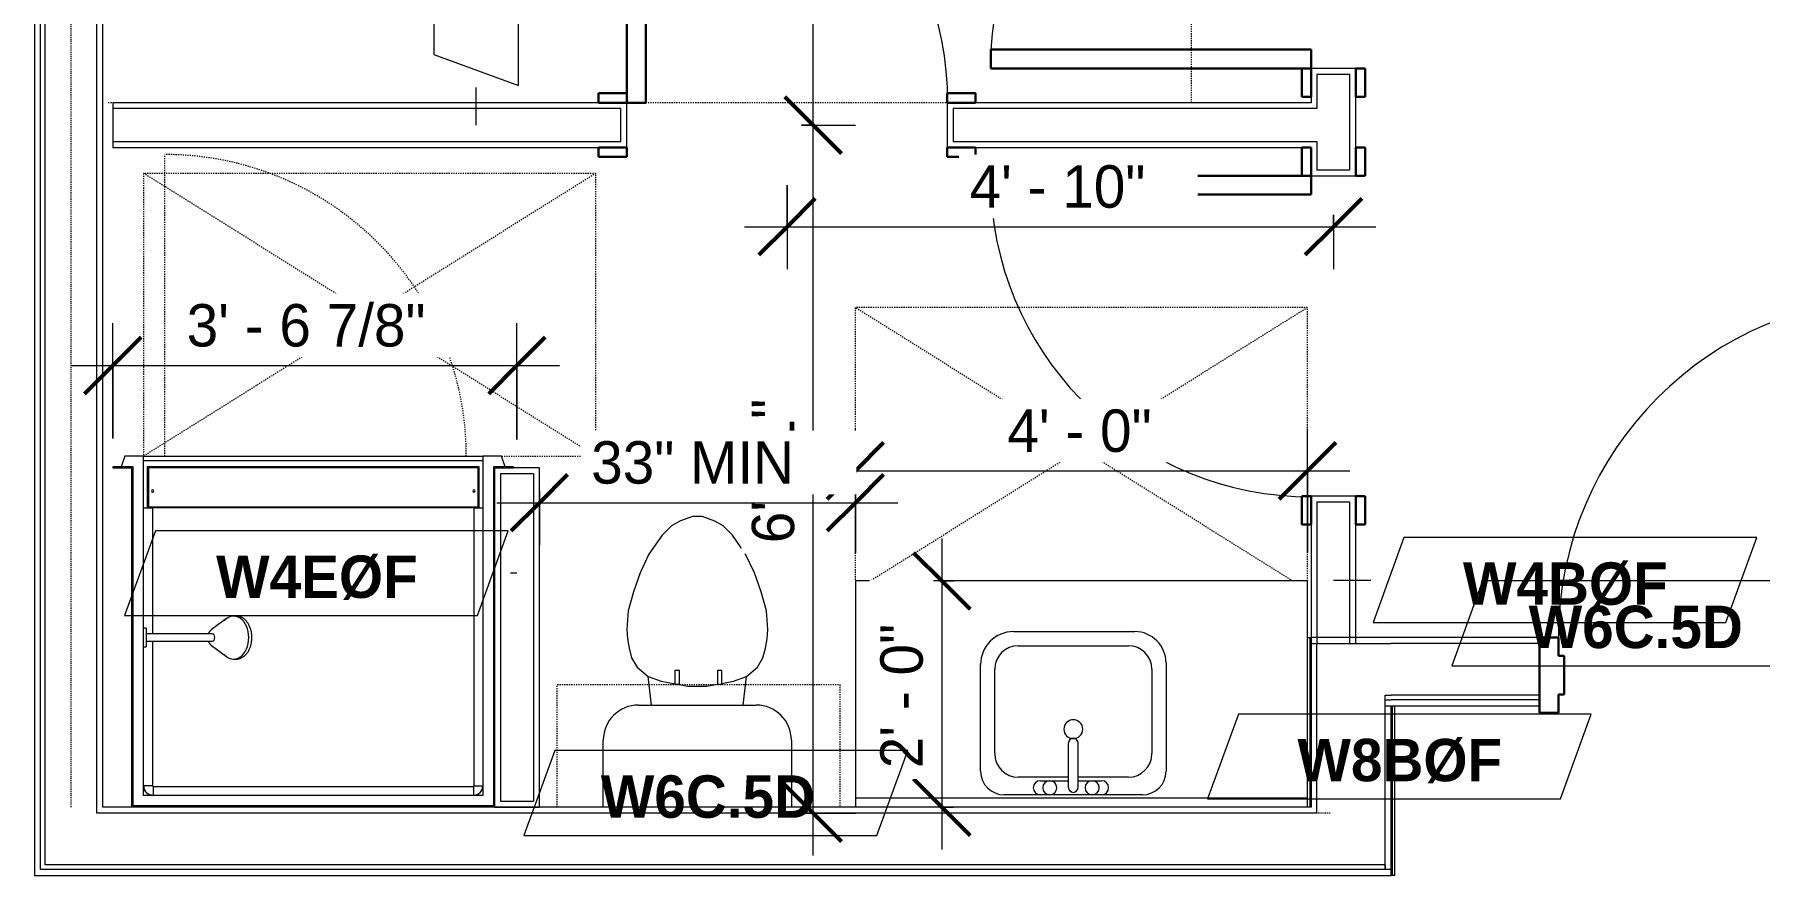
# Model space of a CAD drawing. Header units: inches. Extents: x -4010 to -1872, y 9846 to 12241.
# Drawn here: x -3409.8 to -3226.7, y 10450.9 to 10540.1 of the extents above; entities that cross this region are included whole.
import ezdxf

# ---------------------------------------------------------------- set-up
doc = ezdxf.new("R2010")
doc.units = ezdxf.units.IN
doc.header["$MEASUREMENT"] = 0
doc.linetypes.add('Dash', pattern=[0.25, 0.125, -0.125])
doc.linetypes.add('Dash 3_32_', pattern=[0.1875, 0.09375, -0.09375])
for name, color, linetype, lineweight in [('0-1', 7, 'Continuous', 5), ('0-3', 8, 'Continuous', 9), ('A-ANNO-DIMS', 211, 'Continuous', 9), ('A-ANNO-DIMS-48', 211, 'Continuous', 9), ('A-DETL-1', 90, 'Dash 3_32_', 18), ('A-DOOR-1', 7, 'Continuous', 9), ('A-DOOR-2', 10, 'Continuous', 30), ('A-DOOR-3', 31, 'Continuous', 9), ('A-DOOR-4', 31, 'Continuous', 30), ('A-DOOR-FRAM-2', 10, 'Continuous', 30), ('A-DOOR-FRAM-3', 31, 'Continuous', 30), ('A-GENM', 5, 'Continuous', 9), ('A-GENM-HDLN', 13, 'Dash', 9), ('A-WALL', 113, 'Continuous', 18), ('A-WALL-2', 250, 'Continuous', 18), ('A-WALL-3', 113, 'Continuous', 9), ('A-WALL-IDEN', 211, 'Continuous', 9), ('I-FURN', 30, 'Continuous', 9), ('I-FURN-HDLN', 30, 'Dash', 9), ('I-WALL-3', 7, 'Continuous', 9), ('I-WALL-4', 2, 'Continuous', 9), ('P-SANR-FIXT', 6, 'Continuous', 9), ('P-SANR-FIXT-HDLN', 131, 'Dash', 9), ('Q-CASE', 31, 'Continuous', 9), ('Q-CASE-2', 31, 'Dash', 9)]:
    doc.layers.add(name, color=color, linetype=linetype, lineweight=lineweight)
doc.styles.add('Century Gothic', font='ufonts.com_century-gothic.ttf', dxfattribs={"height": 4.5})
doc.styles.add('Century Gothic_B', font='GOTHICB.TTF', dxfattribs={"height": 4.5})
doc.dimstyles.new('OD_1__HACK_2', dxfattribs={"dimscale": 12, "dimtxt": 4.698757, "dimasz": 0.5, "dimexe": 0.375, "dimexo": 0.25, "dimgap": 0.0625, "dimtad": 1, "dimdec": 4, "dimrnd": 0.0625, "dimzin": 3, "dimdsep": 46, "dimlunit": 4, "dimtxsty": 'Century Gothic', "dimblk1": 'OBLIQUE', "dimblk2": 'OBLIQUE', "dimsah": 1, "dimcen": 0.09, "dimdle": 0.375, "dimazin": 0, "dimtfac": 1, "dimtdec": 4, "dimtix": 1, "dimtmove": 0, "dimatfit": 3, "dimfxl": 1, "dimtvp": 1, "dimtfill": 1, "dimfrac": 2, "dimtolj": 1, "dimtzin": 0, "dimarcsym": 2})

# ---------------------------------------------------------------- blocks, each defined once
blk = doc.blocks.new('Basic Wall _ INT - W8BØF - _5_8 GYP - 2X8 WOOD_BATT_ - 5_8 GYP_ - ___-2320201-UNITS PLANS - 3RD FLOOR')
at = {"layer": 'I-WALL-3'}
for p, q in [((-3274.67, 10476.16), (-3274.42, 10476.16)), ((-3274.42, 10476.16), (-3274.42, 10458.16)), ((-3274.42, 10476.16), (-3274.34, 10476.16)), ((-3274.34, 10476.16), (-3274.3, 10476.16))]:
    blk.add_line(p, q, dxfattribs=at)
blk = doc.blocks.new('Basic Wall _ INT - W8BØF - _5_8 GYP - 2X8 WOOD_BATT_ - 5_8 GYP_ - ___-2320200-UNITS PLANS - 3RD FLOOR')
at = {"layer": 'I-WALL-3'}
for p, q in [((-3265.67, 10450.91), (-3265.67, 10468.91)), ((-3265.39, 10450.91), (-3265.39, 10468.91)), ((-3265.76, 10450.91), (-3265.8, 10450.91)), ((-3265.67, 10450.91), (-3265.76, 10450.91)), ((-3265.39, 10450.91), (-3265.67, 10450.91))]:
    blk.add_line(p, q, dxfattribs=at)
blk = doc.blocks.new('HOLLOW METAL - UNIT DOOR-2191978-UNITS PLANS - 3RD FLOOR')
at = {"layer": 'A-DOOR-1'}
blk.add_arc((18, 3.875), 36, 90, 180, dxfattribs=at)
at = {"layer": 'A-DOOR-2'}
for p, q in [((18, 39.875), (16.25, 39.875)), ((16.25, 39.875), (16.25, 3.875)), ((18, 3.875), (18, 39.875)), ((16.25, 3.875), (18, 3.875))]:
    blk.add_line(p, q, dxfattribs=at)
at = {"layer": 'A-DOOR-FRAM-2'}
for p, q in [((-18, 3.875), (-20, 3.875)), ((-20, 3.875), (-20, -4.125)), ((-18, 1.9375), (-18, 3.875)), ((18, 3.875), (18, 1.9375)), ((20, 3.875), (18, 3.875)), ((20, -4.125), (20, 3.875)), ((-17.375, 1.9375), (-18, 1.9375)), ((-17.375, -2.1875), (-17.375, 1.9375)), ((18, 1.9375), (17.375, 1.9375)), ((17.375, 1.9375), (17.375, -2.1875)), ((-18, -4.125), (-18, -2.1875)), ((-18, -2.1875), (-17.375, -2.1875)), ((17.375, -2.1875), (18, -2.1875)), ((18, -2.1875), (18, -4.125)), ((-20, -4.125), (-18, -4.125)), ((18, -4.125), (20, -4.125))]:
    blk.add_line(p, q, dxfattribs=at)
blk = doc.blocks.new('CTR - 1st Phase - Common Walls_rvt-1-UNITS PLANS - 3RD FLOOR')
at = {"layer": 'A-WALL-2'}
for p, q in [((-3409.17, 10451.54), (-3409.17, 10843.41)), ((-3408.67, 10452.04), (-3408.67, 10843.41)), ((-3403.17, 10457.54), (-3403.17, 10843.41)), ((-3273.67, 10475.54), (-3266.42, 10475.54)), ((-3273.67, 10457.54), (-3273.67, 10475.54)), ((-3266.42, 10475.54), (-3265.8, 10475.54)), ((-3250.05, 10475.54), (-3265.8, 10475.54)), ((-3266.42, 10470.04), (-3265.8, 10470.04)), ((-3266.42, 10469.54), (-3266.42, 10470.04)), ((-3266.42, 10469.54), (-3266.42, 10470.04)), ((-3250.05, 10470.04), (-3265.8, 10470.04)), ((-3266.42, 10468.91), (-3266.42, 10469.54)), ((-3266.42, 10469.54), (-3265.8, 10469.54)), ((-3266.42, 10468.91), (-3266.42, 10469.54)), ((-3266.42, 10468.91), (-3265.8, 10468.91)), ((-3266.42, 10452.04), (-3266.42, 10468.91)), ((-3250.05, 10469.54), (-3265.8, 10469.54)), ((-3402.55, 10457.54), (-3403.17, 10457.54)), ((-3274.3, 10457.54), (-3402.55, 10457.54)), ((-3273.67, 10457.54), (-3274.3, 10457.54)), ((-3408.67, 10451.54), (-3409.17, 10451.54)), ((-3403.17, 10452.04), (-3408.67, 10452.04)), ((-3402.55, 10451.54), (-3408.67, 10451.54)), ((-3402.55, 10452.04), (-3403.17, 10452.04)), ((-3274.3, 10452.04), (-3402.55, 10452.04)), ((-3274.3, 10451.54), (-3402.55, 10451.54)), ((-3273.67, 10452.04), (-3274.3, 10452.04)), ((-3266.42, 10451.54), (-3274.3, 10451.54)), ((-3266.42, 10452.04), (-3273.67, 10452.04)), ((-3266.42, 10452.04), (-3266.42, 10451.54)), ((-3266.42, 10451.54), (-3266.42, 10452.04)), ((-3265.8, 10451.54), (-3266.42, 10451.54))]:
    blk.add_line(p, q, dxfattribs=at)
at = {"layer": 'I-WALL-3'}
for p, q in [((-3409.8, 10843.41), (-3409.8, 10450.91)), ((-3402.55, 10458.16), (-3402.55, 10843.41)), ((-3274.3, 10476.16), (-3274.3, 10458.16)), ((-3273.67, 10476.16), (-3274.3, 10476.16)), ((-3265.8, 10476.16), (-3273.67, 10476.16)), ((-3250.05, 10476.16), (-3265.8, 10476.16)), ((-3265.8, 10468.91), (-3250.05, 10468.91)), ((-3265.8, 10451.54), (-3265.8, 10468.91)), ((-3399.46, 10458.16), (-3402.55, 10458.16)), ((-3322.67, 10458.16), (-3360.96, 10458.16)), ((-3274.3, 10458.16), (-3274.67, 10458.16)), ((-3265.8, 10450.91), (-3265.8, 10451.54)), ((-3409.8, 10450.91), (-3409.17, 10450.91)), ((-3409.17, 10450.91), (-3402.55, 10450.91)), ((-3402.55, 10450.91), (-3274.3, 10450.91)), ((-3274.3, 10450.91), (-3265.8, 10450.91))]:
    blk.add_line(p, q, dxfattribs=at)
at = {"layer": '0-3'}
for name, p in [('HOLLOW METAL - UNIT DOOR-2191978-UNITS PLANS - 3RD FLOOR', (-3230.05, 10472.29)), ('Basic Wall _ INT - W8BØF - _5_8 GYP - 2X8 WOOD_BATT_ - 5_8 GYP_ - ___-2320201-UNITS PLANS - 3RD FLOOR', (0, 0)), ('Basic Wall _ INT - W8BØF - _5_8 GYP - 2X8 WOOD_BATT_ - 5_8 GYP_ - ___-2320200-UNITS PLANS - 3RD FLOOR', (0, 0))]:
    blk.add_blockref(name, p, dxfattribs=at)
blk = doc.blocks.new('SWING - SINGLE - FLUSH - 2-10 x 6-8 - PRIVACY-3199405-UNITS PLANS - 3RD FLOOR')
at = {"layer": 'A-DOOR-3'}
blk.add_arc((17, -2.37), 34.07, 180, 266.6343, dxfattribs=at)
at = {"layer": 'A-DOOR-4'}
for p, q in [((15, -2.37), (15, -36.38)), ((17, -2.37), (15, -2.37)), ((17, -2.37), (17, -36.38)), ((17, -36.38), (15, -36.38))]:
    blk.add_line(p, q, dxfattribs=at)
at = {"layer": 'A-DOOR-FRAM-3'}
for p, q in [((-20, 2.38), (-20, 3.38)), ((-20, 3.38), (-17, 3.38)), ((-17, 2.38), (-20, 2.38)), ((-17, 3.38), (-17, 2.38)), ((17, 2.38), (17, 3.38)), ((17, 3.38), (20, 3.38)), ((20, 2.38), (17, 2.38)), ((20, 3.38), (20, 2.38)), ((-20, -2.37), (-17, -2.37)), ((-20, -3.37), (-20, -2.37)), ((-17, -3.37), (-20, -3.37)), ((-17, -2.37), (-17, -3.37)), ((17, -2.37), (20, -2.37)), ((17, -3.37), (17, -2.37)), ((20, -3.37), (17, -3.37)), ((20, -2.37), (20, -3.37))]:
    blk.add_line(p, q, dxfattribs=at)
blk = doc.blocks.new('Bed-Standard - Queen 60_ x 79_-V50-UNITS PLANS - 3RD FLOOR')
at = {"layer": 'I-FURN'}
for p, q in [((40.69, 37.7), (-19.31, 37.7)), ((-19.31, 37.7), (-19.31, -41.3)), ((40.69, -41.3), (40.69, 37.7)), ((-16.31, 35.7), (-16.31, 23.7)), ((-16.31, 35.7), (37.69, 35.7)), ((37.69, 35.7), (37.69, 23.7)), ((40.69, 23.7), (-19.31, 17.13)), ((-16.31, 23.7), (37.69, 23.7)), ((-19.31, -41.3), (40.69, -41.3))]:
    blk.add_line(p, q, dxfattribs=at)
at = {"layer": 'I-FURN-HDLN'}
for p, q in [((-55.31, 37.7), (-55.31, 37.2)), ((58.69, -77.3), (58.69, 37.7)), ((64.69, 37.39), (64.69, 37.7)), ((64.69, -68.86), (64.69, 13.39)), ((-55.31, -17.36), (-55.31, -51.36)), ((64.69, -77.3), (64.69, -75.61)), ((-55.31, -77.3), (-7.94, -77.3)), ((-5.44, -77.3), (55.06, -77.3)), ((57.56, -77.3), (58.94, -77.3)), ((63.69, -77.3), (64.69, -77.3))]:
    blk.add_line(p, q, dxfattribs=at)
blk = doc.blocks.new('M_Sink Vanity-Square - 500 x 440mm-1372835-UNITS PLANS - 3RD FLOOR')
at = {"layer": 'P-SANR-FIXT'}
for p, q in [((-5.72, 10.23), (7.14, 10.23)), ((-5.22, 8.73), (6.46, 8.73)), ((-9.22, -4.59), (-9.22, 6.73)), ((-7.72, -2.72), (-7.72, 6.23)), ((8.96, 6.23), (8.96, -2.72)), ((10.46, 6.91), (10.46, -4.59)), ((0.12, -6.33), (0.12, -1.59)), ((1.12, -6.33), (1.12, -1.59)), ((0.12, -5.22), (-5.22, -5.22)), ((6.46, -5.22), (1.12, -5.22)), ((7.96, -7.09), (-6.72, -7.09)), ((-2.88, -5.59), (0.12, -5.59)), ((3.62, -7.09), (-2.88, -7.09)), ((1.12, -5.59), (3.62, -5.59))]:
    blk.add_line(p, q, dxfattribs=at)
for centre, radius, start, end in [((-5.72, 6.73), 3.5, 90, 180), ((7.14, 6.91), 3.32, 360, 90), ((-5.22, 6.23), 2.5, 90, 180), ((6.46, 6.23), 2.5, 360, 90), ((0.62, -0.13), 1, 360, 180), ((0.62, -0.13), 1, 180, 0), ((0.62, -1.59), 0.5, 360, 180), ((-5.22, -2.72), 2.5, 180, 270), ((6.46, -2.72), 2.5, 270, 360), ((-6.72, -4.59), 2.5, 180, 270), ((7.96, -4.59), 2.5, 270, 0), ((-2.88, -6.34), 0.75, 90, 270), ((-1.88, -6.34), 0.75, 360, 180), ((-1.88, -6.34), 0.75, 180, 0), ((0.62, -6.33), 0.5, 180, 0), ((2.62, -6.34), 0.75, 0, 180), ((2.62, -6.34), 0.75, 180, 0), ((3.62, -6.34), 0.75, 270, 90)]:
    blk.add_arc(centre, radius, start, end, dxfattribs=at)
blk = doc.blocks.new('Toilet-Domestic-3D - Toilet-Domestic-3D-V46-UNITS PLANS - 3RD FLOOR')
at = {"layer": 'P-SANR-FIXT'}
for p, q in [((-9.98, 11.75), (-9.98, 18.85)), ((9.98, 18.85), (9.98, 11.75)), ((6.25, 8.02), (-6.25, 8.02)), ((-4.86, 8.02), (-5.21, 5)), ((4.86, 8.02), (5.21, 5)), ((-3.84, 5.5), (-5.21, 5)), ((-2.61, 5.72), (-3.84, 5.5)), ((-1, 6), (-2.13, 5.8)), ((1, 6), (-1, 6)), ((1.89, 5.84), (1, 6)), ((3.84, 5.5), (2.37, 5.76)), ((5.21, 5), (3.84, 5.5)), ((-6.4, 4), (-6.97, 3)), ((-5.21, 5), (-6.4, 4)), ((6.4, 4), (5.21, 5)), ((6.97, 3), (6.4, 4)), ((-7.24, 2), (-7.41, 1)), ((-6.97, 3), (-7.24, 2)), ((7.24, 2), (6.97, 3)), ((7.41, 1), (7.24, 2)), ((-7.41, 1), (-7.5, 0)), ((-7.5, 0), (-7.33, -1.99)), ((7.33, -1.99), (7.5, 0)), ((7.5, 0), (7.41, 1)), ((-7.33, -1.99), (-6.79, -4)), ((6.79, -4), (7.33, -1.99)), ((-6.79, -4), (-6.06, -6)), ((6.06, -6), (6.79, -4)), ((-6.06, -6), (-5.13, -8)), ((5.13, -8), (6.06, -6)), ((-5.13, -8), (-3.74, -10)), ((3.74, -10), (5.13, -8)), ((-3.74, -10), (-2.74, -11)), ((2.74, -11), (3.74, -10)), ((-2.74, -11), (-1.87, -11.5)), ((-1.87, -11.5), (-0.5, -12)), ((-0.5, -12), (0.5, -12)), ((0.5, -12), (1.87, -11.5)), ((1.87, -11.5), (2.74, -11))]:
    blk.add_line(p, q, dxfattribs=at)
for centre, start, end in [((-6.25, 11.75), 180, 270), ((6.25, 11.75), 270, 360)]:
    blk.add_arc(centre, 3.73, start, end, dxfattribs=at)
blk = doc.blocks.new('Bath Vanity - Bath Vanity 48_-3150017-UNITS PLANS - 3RD FLOOR')
at = {"layer": 'Q-CASE'}
for p, q in [((24.74, 24), (-23.26, 24)), ((-23.26, 24), (-23.26, 1)), ((24.74, 1), (24.74, 24))]:
    blk.add_line(p, q, dxfattribs=at)
blk = doc.blocks.new('ADA Clearances - 30_x48_-3255449-UNITS PLANS - 3RD FLOOR')
at = {"layer": 'A-GENM-HDLN'}
for p, q in [((15, -24), (-15, 24)), ((-15, -24), (15, 24)), ((15, 24), (-15, 24)), ((15, -24), (15, 24)), ((-15, -14), (-15, -24)), ((-15, -24), (15, -24))]:
    blk.add_line(p, q, dxfattribs=at)
blk = doc.blocks.new('ADA Clearances - 30_x48_-V33-UNITS PLANS - 3RD FLOOR')
at = {"layer": 'A-GENM-HDLN'}
for p, q in [((-14, -22.41), (15, 24)), ((15, 24), (-14, 24)), ((15, -24), (15, 24)), ((15, -24), (-14, 22.41)), ((-14, -24), (-8, -24)), ((-5, -24), (15, -24))]:
    blk.add_line(p, q, dxfattribs=at)
blk = doc.blocks.new('BATHROOM MIRROR - BATHROOM MIRROR 48_-3123886-UNITS PLANS - 3RD FLOOR')
at = {"layer": 'Q-CASE'}
for p, q in [((-23.26, -23), (24.74, -23)), ((-23.26, -23), (-23.26, -24)), ((24.74, -24), (24.74, -23)), ((24.74, -24), (-23.26, -24))]:
    blk.add_line(p, q, dxfattribs=at)
blk = doc.blocks.new('300 Series Wall Hung Cabinet_326 - 30_-2909953-UNITS PLANS - 3RD FLOOR')
at = {"layer": 'Q-CASE'}
for p, q in [((-2.01, 14.69), (-2.5, 14.69)), ((-2.5, 14.69), (-2.5, 13.19)), ((-2.01, 13.19), (-2.01, 14.69)), ((2.49, 14.69), (2, 14.69)), ((2, 14.69), (2, 13.19)), ((2.49, 13.19), (2.49, 14.69)), ((-2.01, 13.19), (-2.5, 13.19)), ((2.49, 13.19), (2, 13.19))]:
    blk.add_line(p, q, dxfattribs=at)
at = {"layer": 'Q-CASE-2'}
for p, q in [((-15, 0.19), (-15, 13.19)), ((-15, 13.19), (15, 13.19)), ((15, 13.19), (15, 0.19)), ((15, 0.19), (-15, 0.19))]:
    blk.add_line(p, q, dxfattribs=at)
blk = doc.blocks.new('SWING - SINGLE - FLUSH - 2-10 x 6-8 - PRIVACY-3199407-UNITS PLANS - 3RD FLOOR')
at = {"layer": 'A-DOOR-3'}
blk.add_arc((17, 2.37), 34.07, 93.3657, 180, dxfattribs=at)
at = {"layer": 'A-DOOR-4'}
for p, q in [((15, 2.37), (15, 36.38)), ((17, 36.38), (15, 36.38)), ((17, 2.37), (17, 36.38)), ((17, 2.37), (15, 2.37))]:
    blk.add_line(p, q, dxfattribs=at)
at = {"layer": 'A-DOOR-FRAM-3'}
for p, q in [((-17, 3.37), (-20, 3.37)), ((-20, 3.37), (-20, 2.37)), ((-20, 2.37), (-17, 2.37)), ((-17, 2.37), (-17, 3.37)), ((20, 3.37), (17, 3.37)), ((17, 3.37), (17, 2.37)), ((17, 2.37), (20, 2.37)), ((20, 2.37), (20, 3.37)), ((-17, -2.38), (-20, -2.38)), ((-20, -2.38), (-20, -3.38)), ((-20, -3.38), (-17, -3.38)), ((-17, -3.38), (-17, -2.38)), ((20, -2.38), (17, -2.38)), ((17, -2.38), (17, -3.38)), ((17, -3.38), (20, -3.38)), ((20, -3.38), (20, -2.38))]:
    blk.add_line(p, q, dxfattribs=at)
blk = doc.blocks.new('4LBS24238A75FTB_V2 - 4LBS24238A75FTB_V2-3746186-UNITS PLANS - 3RD FLOOR')
at = {"layer": 'P-SANR-FIXT'}
for p, q in [((0, -0.5), (38.5, -0.5)), ((0, -36.5), (0, -0.5)), ((0.12, -36.62), (0.12, -0.63)), ((0.12, -0.63), (38.38, -0.63)), ((1.25, -37.75), (1.25, -1.75)), ((1.25, -1.75), (37.25, -1.75)), ((2.01, -1.78), (1.93, -1.8)), ((2.25, -1.77), (2.25, -1.75)), ((36.25, -1.77), (2.25, -1.77)), ((36.25, -1.77), (36.25, -1.75)), ((36.57, -1.8), (36.49, -1.78)), ((37.25, -1.75), (37.25, -17.52)), ((38.38, -0.63), (38.38, -36.62)), ((38.5, -0.5), (38.5, -36.5)), ((1.3, -2.43), (1.28, -2.51)), ((1.42, -2.2), (1.4, -2.23)), ((1.58, -2.01), (1.51, -2.08)), ((1.73, -1.9), (1.7, -1.92)), ((2.2, -32.27), (2.2, -2.75)), ((36.25, -2.7), (2.25, -2.7)), ((36.3, -18.11), (36.3, -2.75)), ((36.75, -1.89), (36.72, -1.87)), ((36.8, -1.92), (36.77, -1.9)), ((36.99, -2.08), (36.92, -2.01)), ((37.1, -2.23), (37.08, -2.2)), ((37.22, -2.51), (37.2, -2.43)), ((36.3, -32.27), (36.3, -18.89)), ((37.25, -19.48), (37.25, -37.75)), ((1.62, -32.27), (1.62, -36.62)), ((36.75, -32.38), (1.75, -32.38)), ((1.75, -32.38), (1.75, -36.5)), ((2.2, -32.27), (36.3, -32.27)), ((36.75, -36.5), (36.75, -32.38)), ((36.88, -36.62), (36.88, -32.27)), ((0, -36.5), (-2.02, -36.5)), ((-2.02, -36.5), (-2.02, -36.62)), ((1.75, -36.5), (36.75, -36.5)), ((40.52, -36.5), (38.5, -36.5)), ((40.52, -36.62), (40.52, -36.5)), ((-2.02, -36.62), (0.12, -36.62)), ((-1.13, -36.62), (-0.75, -37.75)), ((-0.75, -37.75), (1.25, -37.75)), ((1.25, -37.25), (37.25, -37.25)), ((1.25, -37.75), (1.25, -37.25)), ((37.25, -37.75), (1.25, -37.75)), ((1.62, -36.62), (36.88, -36.62)), ((37.25, -37.25), (37.25, -37.75)), ((37.25, -37.75), (39.25, -37.75)), ((38.38, -36.62), (40.52, -36.62)), ((39.25, -37.75), (39.63, -36.62))]:
    blk.add_line(p, q, dxfattribs=at)
for centre, radius, start, end in [((2.25, -2.75), 1, 90, 180), ((36.25, -2.75), 1, 0, 90), ((2.2, -34.06), 0.125, 0, 180), ((2.2, -34.06), 0.125, 180, 0), ((36.3, -34.06), 0.125, 0, 180), ((36.3, -34.06), 0.125, 180, 0)]:
    blk.add_arc(centre, radius, start, end, dxfattribs=at)
for centre, start_param, end_param in [((2.2, -32.28), 1.570796, 3.141593), ((36.3, -32.28), 0, 1.570796)]:
    blk.add_ellipse(centre, major_axis=(0.95, 0), ratio=0.019505, start_param=start_param, end_param=end_param, dxfattribs=at)
for points, knots in [([(2.25, -1.77), (2.18, -1.77), (2.05, -1.78), (1.8, -1.86), (1.52, -2.04), (1.34, -2.32), (1.26, -2.57), (1.25, -2.7), (1.25, -2.77)], [0, 0, 0, 0, 0.125, 0.25, 0.5, 0.75, 0.875, 1, 1, 1, 1]), ([(1.75, -1.88), (1.77, -1.87), (1.86, -1.82), (2.03, -1.77), (2.17, -1.75), (2.25, -1.75)], [-0.3333068, -0.3333068, -0.3333068, -0.3333068, -0.2857143, -0.1428571, 0, 0, 0, 0]), ([(36.25, -1.75), (36.31, -1.75), (36.42, -1.76), (36.59, -1.8), (36.7, -1.85), (36.75, -1.88)], [-1, -1, -1, -1, -0.8928571, -0.7857143, -0.6666667, -0.6666667, -0.6666667, -0.6666667]), ([(37.25, -2.77), (37.25, -2.7), (37.24, -2.57), (37.16, -2.32), (36.98, -2.04), (36.7, -1.86), (36.45, -1.78), (36.32, -1.77), (36.25, -1.77)], [0, 0, 0, 0, 0.125, 0.25, 0.5, 0.75, 0.875, 1, 1, 1, 1]), ([(1.38, -2.25), (1.41, -2.21), (1.47, -2.12), (1.54, -2.04), (1.59, -2)], [-0.6665731, -0.6665731, -0.6665731, -0.6665731, -0.5714286, -0.4611793, -0.4611793, -0.4611793, -0.4611793]), ([(2.25, -2.7), (2.24, -2.7), (2.24, -2.7), (2.23, -2.7), (2.22, -2.71), (2.22, -2.71), (2.21, -2.72), (2.21, -2.73), (2.2, -2.74), (2.2, -2.74), (2.2, -2.75), (2.2, -2.75)], [-1, -1, -1, -1, -0.833333, -0.75, -0.666667, -0.583333, -0.416667, -0.333333, -0.208333, -0.083333, 0, 0, 0, 0]), ([(36.3, -2.75), (36.3, -2.74), (36.3, -2.74), (36.3, -2.73), (36.29, -2.72), (36.29, -2.72), (36.28, -2.71), (36.27, -2.71), (36.26, -2.7), (36.26, -2.7), (36.25, -2.7), (36.25, -2.7)], [-1, -1, -1, -1, -0.833333, -0.75, -0.666667, -0.583333, -0.416667, -0.333333, -0.208333, -0.083333, 0, 0, 0, 0]), ([(36.75, -1.88), (36.79, -1.91), (36.89, -1.97), (36.97, -2.05), (37.01, -2.1)], [-0.6665731, -0.6665731, -0.6665731, -0.6665731, -0.5714286, -0.4475924, -0.4475924, -0.4475924, -0.4475924]), ([(37.12, -2.25), (37.13, -2.27), (37.16, -2.33), (37.18, -2.38), (37.19, -2.42)], [-0.3333068, -0.3333068, -0.3333068, -0.3333068, -0.2857143, -0.2174647, -0.2174647, -0.2174647, -0.2174647])]:
    blk.add_open_spline(points, degree=3, knots=knots, dxfattribs=at)
for points in [[(2.25, -2.7), (2.25, -2.62), (2.25, -2.45), (2.25, -2.22), (2.25, -2.03), (2.25, -1.88), (2.25, -1.82), (2.25, -1.8)], [(36.25, -2.7), (36.25, -2.62), (36.25, -2.45), (36.25, -2.22), (36.25, -2.03), (36.25, -1.88), (36.25, -1.82), (36.25, -1.8)], [(1.25, -2.75), (1.25, -2.74), (1.25, -2.72), (1.25, -2.71)], [(2.2, -2.75), (2.12, -2.75), (1.95, -2.75), (1.72, -2.75), (1.52, -2.76), (1.37, -2.76), (1.27, -2.76), (1.25, -2.77), (1.25, -2.77)], [(1.35, -2.32), (1.36, -2.3), (1.37, -2.27), (1.38, -2.25)], [(1.63, -1.97), (1.67, -1.94), (1.71, -1.91), (1.75, -1.88)], [(36.3, -2.75), (36.38, -2.75), (36.55, -2.75), (36.78, -2.75), (36.98, -2.76), (37.13, -2.76), (37.23, -2.76), (37.25, -2.77), (37.25, -2.77)], [(37.04, -2.14), (37.07, -2.18), (37.09, -2.21), (37.12, -2.25)], [(37.25, -2.67), (37.25, -2.7), (37.25, -2.72), (37.25, -2.75)]]:
    blk.add_open_spline(points, degree=3, dxfattribs=at)
at = {"layer": 'P-SANR-FIXT-HDLN'}
blk.add_line((35, -37.75), (35, -69.75), dxfattribs=at)
blk.add_arc((35, -37.75), 32, 180, 270, dxfattribs=at)
blk = doc.blocks.new('Shower Head - Shower Head-3260035-UNITS PLANS - 3RD FLOOR')
at = {"layer": 'P-SANR-FIXT'}
for p, q in [((-2.28, 9.81), (-2.28, 9.54)), ((2.28, 9.54), (2.28, 9.81)), ((-2.02, 8.78), (-0.84, 7.19)), ((0.84, 7.19), (2.02, 8.78)), ((-0.39, 7.27), (-0.39, 6.01)), ((0.39, 6.01), (0.39, 7.27)), ((-0.98, 0.26), (-0.98, 0)), ((-0.98, 0.26), (0.98, 0.26)), ((0.98, 0), (-0.98, 0)), ((-0.39, 1), (-0.39, 0.26)), ((0.39, 0.26), (0.39, 1)), ((0.98, 0), (0.98, 0.26))]:
    blk.add_line(p, q, dxfattribs=at)
at = {"layer": 'P-SANR-FIXT', "flags": 128}
for points in [[(0, 11.49), (-0.09, 11.49), (-0.18, 11.48), (-0.27, 11.48), (-0.35, 11.47), (-0.44, 11.46), (-0.53, 11.44), (-0.62, 11.43), (-0.7, 11.41), (-0.79, 11.39), (-0.87, 11.36), (-0.95, 11.34), (-1.03, 11.31), (-1.11, 11.28), (-1.19, 11.25), (-1.26, 11.21), (-1.34, 11.17), (-1.41, 11.13), (-1.48, 11.09), (-1.55, 11.05), (-1.61, 11), (-1.68, 10.95), (-1.74, 10.9), (-1.8, 10.85), (-1.85, 10.8), (-1.9, 10.74), (-1.95, 10.69), (-2, 10.63), (-2.04, 10.57), (-2.08, 10.51), (-2.12, 10.44), (-2.15, 10.38), (-2.18, 10.31), (-2.21, 10.25), (-2.23, 10.18), (-2.25, 10.11), (-2.26, 10.04), (-2.27, 9.97), (-2.28, 9.9), (-2.28, 9.83), (-2.28, 9.81)], [(2.28, 9.81), (2.28, 9.88), (2.28, 9.95), (2.27, 10.02), (2.25, 10.09), (2.24, 10.16), (2.21, 10.23), (2.19, 10.3), (2.16, 10.36), (2.13, 10.43), (2.09, 10.49), (2.05, 10.55), (2.01, 10.61), (1.97, 10.67), (1.92, 10.73), (1.86, 10.79), (1.81, 10.84), (1.75, 10.89), (1.69, 10.94), (1.63, 10.99), (1.57, 11.04), (1.5, 11.08), (1.43, 11.12), (1.36, 11.16), (1.28, 11.2), (1.21, 11.24), (1.13, 11.27), (1.05, 11.3), (0.97, 11.33), (0.89, 11.36), (0.81, 11.38), (0.72, 11.4), (0.64, 11.42), (0.55, 11.44), (0.47, 11.45), (0.38, 11.46), (0.29, 11.47), (0.2, 11.48), (0.11, 11.49), (0.02, 11.49), (0, 11.49)], [(-0.84, 7.19), (-0.81, 7.16), (-0.79, 7.13), (-0.76, 7.1), (-0.73, 7.08), (-0.7, 7.05), (-0.68, 7.03), (-0.65, 7.01), (-0.62, 6.98), (-0.59, 6.97), (-0.56, 6.95), (-0.53, 6.93), (-0.49, 6.91), (-0.46, 6.9), (-0.43, 6.89), (-0.4, 6.87)], [(-0.39, 6.01), (-0.39, 5.81), (-0.39, 5.6), (-0.39, 5.38), (-0.39, 5.15), (-0.39, 4.92), (-0.39, 4.68), (-0.39, 4.43), (-0.39, 4.18), (-0.39, 3.93), (-0.39, 3.67), (-0.39, 3.4), (-0.39, 3.13), (-0.39, 2.86), (-0.39, 2.59), (-0.39, 2.31), (-0.39, 2.03), (-0.39, 1.75), (-0.39, 1.46), (-0.39, 1.18), (-0.39, 1)], [(0.39, 6.87), (0.43, 6.88), (0.46, 6.9), (0.49, 6.91), (0.52, 6.93), (0.55, 6.94), (0.58, 6.96), (0.61, 6.98), (0.64, 7), (0.67, 7.03), (0.7, 7.05), (0.73, 7.07), (0.76, 7.1), (0.78, 7.13), (0.81, 7.16), (0.83, 7.19), (0.84, 7.19)], [(0.39, 1), (0.39, 1.29), (0.39, 1.57), (0.39, 1.85), (0.39, 2.13), (0.39, 2.41), (0.39, 2.69), (0.39, 2.96), (0.39, 3.23), (0.39, 3.5), (0.39, 3.76), (0.39, 4.02), (0.39, 4.27), (0.39, 4.52), (0.39, 4.77), (0.39, 5), (0.39, 5.23), (0.39, 5.46), (0.39, 5.67), (0.39, 5.88), (0.39, 6.01)]]:
    blk.add_lwpolyline(points, dxfattribs=at)
at = {"layer": 'P-SANR-FIXT'}
for centre, major_axis, start_param, end_param in [((0, 9.54), (-2.28, 0), 4.712389, 6.956384), ((0, 9.54), (2.28, 0), 5.609987, 7.853982), ((0, 7.27), (-0.394, 0), 4.712389, 6.283185), ((0, 7.27), (-0.394, 0), 3.141593, 4.712389)]:
    blk.add_ellipse(centre, major_axis=major_axis, ratio=0.707107, start_param=start_param, end_param=end_param, dxfattribs=at)
blk = doc.blocks.new('DIMBLOCK114-UNITS PLANS - 3RD FLOOR')
at = {"layer": 'A-ANNO-DIMS-48', "lineweight": 50}
for p, q in [((-3327.14, 10530.53), (-3330.14, 10533.53)), ((-3327.14, 10530.53), (-3324.14, 10527.53)), ((-3327.14, 10457.53), (-3330.14, 10460.53)), ((-3327.14, 10457.53), (-3324.14, 10454.53))]:
    blk.add_line(p, q, dxfattribs=at)
at = {"layer": 'A-ANNO-DIMS-48'}
for p, q in [((-3328.38, 10530.53), (-3322.64, 10530.53)), ((-3327.14, 10530.53), (-3328.38, 10530.53)), ((-3327.14, 10453.03), (-3327.14, 10530.53)), ((-3328.38, 10457.53), (-3322.64, 10457.53)), ((-3327.14, 10457.53), (-3328.38, 10457.53))]:
    blk.add_line(p, q, dxfattribs=at)
at = {"layer": 'A-ANNO-DIMS-48', "color": 0, "insert": (-3333.66, 10486.17), "char_height": 4.5, "width": 18.8845, "attachment_point": 1, "rotation": 90, "line_spacing_factor": 0.984502, "style": 'Century Gothic', "bg_fill": 3, "box_fill_scale": 1.25, "bg_fill_color": 256, "bg_fill_true_color": 13158600, "bg_fill_transparency": 0}
blk.add_mtext('6\' - 1"', dxfattribs=at)
blk = doc.blocks.new('_Oblique')
at = {"color": 0, "linetype": 'ByBlock', "lineweight": -2}
blk.add_line((-0.5, -0.5), (0.5, 0.5), dxfattribs=at)
blk = doc.blocks.new('DIMBLOCK115-UNITS PLANS - 3RD FLOOR')
at = {"layer": 'A-ANNO-DIMS-48', "lineweight": 50}
for p, q in [((-3327.14, 10649.53), (-3330.14, 10652.53)), ((-3327.14, 10649.53), (-3324.14, 10646.53)), ((-3327.14, 10530.53), (-3330.14, 10533.53)), ((-3327.14, 10530.53), (-3324.14, 10527.53))]:
    blk.add_line(p, q, dxfattribs=at)
at = {"layer": 'A-ANNO-DIMS-48'}
for p, q in [((-3328.38, 10649.53), (-3322.64, 10649.53)), ((-3327.14, 10649.53), (-3328.38, 10649.53)), ((-3327.14, 10530.53), (-3327.14, 10649.53)), ((-3328.38, 10530.53), (-3322.64, 10530.53)), ((-3327.14, 10530.53), (-3328.38, 10530.53))]:
    blk.add_line(p, q, dxfattribs=at)
at = {"layer": 'A-ANNO-DIMS-48', "color": 0, "insert": (-3333.66, 10580.41), "char_height": 4.5, "width": 23.091, "attachment_point": 1, "rotation": 90, "line_spacing_factor": 0.984502, "style": 'Century Gothic', "bg_fill": 3, "box_fill_scale": 1.25, "bg_fill_color": 256, "bg_fill_true_color": 13158600, "bg_fill_transparency": 0}
blk.add_mtext('9\' - 11"', dxfattribs=at)
blk = doc.blocks.new('DIMBLOCK122-UNITS PLANS - 3RD FLOOR')
at = {"layer": 'A-ANNO-DIMS-48'}
for p, q in [((-3329.92, 10524.16), (-3329.92, 10515.25)), ((-3329.92, 10519.75), (-3329.92, 10524.16)), ((-3271.92, 10521), (-3271.92, 10515.25)), ((-3271.92, 10519.75), (-3271.92, 10521)), ((-3334.42, 10519.75), (-3267.42, 10519.75))]:
    blk.add_line(p, q, dxfattribs=at)
at = {"layer": 'A-ANNO-DIMS-48', "lineweight": 50}
for p, q in [((-3329.92, 10519.75), (-3326.92, 10522.75)), ((-3271.92, 10519.75), (-3268.92, 10522.75)), ((-3329.92, 10519.75), (-3332.92, 10516.75)), ((-3271.92, 10519.75), (-3274.92, 10516.75))]:
    blk.add_line(p, q, dxfattribs=at)
at = {"layer": 'A-ANNO-DIMS-48', "color": 0, "insert": (-3310.55, 10526.27), "char_height": 4.5, "width": 23.091, "attachment_point": 1, "line_spacing_factor": 0.984502, "style": 'Century Gothic', "bg_fill": 3, "box_fill_scale": 1.25, "bg_fill_color": 256, "bg_fill_true_color": 13158600, "bg_fill_transparency": 0}
blk.add_mtext('4\' - 10"', dxfattribs=at)
blk = doc.blocks.new('DIMBLOCK229-UNITS PLANS - 3RD FLOOR')
at = {"layer": 'A-ANNO-DIMS-48'}
for p, q in [((-3322.67, 10485.16), (-3322.67, 10498.34)), ((-3274.67, 10485.16), (-3274.67, 10498.34)), ((-3327.17, 10493.84), (-3270.17, 10493.84)), ((-3322.67, 10493.84), (-3322.67, 10485.16)), ((-3274.67, 10493.84), (-3274.67, 10485.16))]:
    blk.add_line(p, q, dxfattribs=at)
at = {"layer": 'A-ANNO-DIMS-48', "lineweight": 50}
for p, q in [((-3322.67, 10493.84), (-3319.67, 10496.84)), ((-3274.67, 10493.84), (-3271.67, 10496.84)), ((-3322.67, 10493.84), (-3325.67, 10490.84)), ((-3274.67, 10493.84), (-3277.67, 10490.84))]:
    blk.add_line(p, q, dxfattribs=at)
at = {"layer": 'A-ANNO-DIMS-48', "color": 0, "insert": (-3306.54, 10500.36), "char_height": 4.5, "width": 18.8845, "attachment_point": 1, "line_spacing_factor": 0.984502, "style": 'Century Gothic', "bg_fill": 3, "box_fill_scale": 1.25, "bg_fill_color": 256, "bg_fill_true_color": 13158600, "bg_fill_transparency": 0}
blk.add_mtext('4\' - 0"', dxfattribs=at)
blk = doc.blocks.new('DIMBLOCK230-UNITS PLANS - 3RD FLOOR')
at = {"layer": 'A-ANNO-DIMS-48'}
for p, q in [((-3313.5, 10486.66), (-3313.5, 10453.66)), ((-3312.25, 10482.16), (-3318, 10482.16)), ((-3313.5, 10482.16), (-3312.25, 10482.16)), ((-3312.25, 10458.16), (-3318, 10458.16)), ((-3313.5, 10458.16), (-3312.25, 10458.16))]:
    blk.add_line(p, q, dxfattribs=at)
at = {"layer": 'A-ANNO-DIMS-48', "lineweight": 50}
for p, q in [((-3313.5, 10482.16), (-3316.5, 10485.16)), ((-3313.5, 10482.16), (-3310.5, 10479.16)), ((-3313.5, 10458.16), (-3316.5, 10461.16)), ((-3313.5, 10458.16), (-3310.5, 10455.16))]:
    blk.add_line(p, q, dxfattribs=at)
at = {"layer": 'A-ANNO-DIMS-48', "color": 0, "insert": (-3320.02, 10462.29), "char_height": 4.5, "width": 18.8845, "attachment_point": 1, "rotation": 90, "line_spacing_factor": 0.984502, "style": 'Century Gothic', "bg_fill": 3, "box_fill_scale": 1.25, "bg_fill_color": 256, "bg_fill_true_color": 13158600, "bg_fill_transparency": 0}
blk.add_mtext('2\' - 0"', dxfattribs=at)
blk = doc.blocks.new('DIMBLOCK231-UNITS PLANS - 3RD FLOOR')
at = {"layer": 'A-ANNO-DIMS-48', "lineweight": 50}
for p, q in [((-3356.21, 10490.47), (-3353.21, 10493.47)), ((-3322.67, 10490.47), (-3319.67, 10493.47)), ((-3356.21, 10490.47), (-3359.21, 10487.47)), ((-3322.67, 10490.47), (-3325.67, 10487.47))]:
    blk.add_line(p, q, dxfattribs=at)
at = {"layer": 'A-ANNO-DIMS-48'}
for p, q in [((-3322.67, 10485.16), (-3322.67, 10494.97)), ((-3356.21, 10491.72), (-3356.21, 10485.97)), ((-3356.21, 10490.47), (-3356.21, 10491.72)), ((-3360.71, 10490.47), (-3318.17, 10490.47)), ((-3322.67, 10490.47), (-3322.67, 10485.16))]:
    blk.add_line(p, q, dxfattribs=at)
at = {"layer": 'A-ANNO-DIMS-48', "color": 0, "insert": (-3350.71, 10496.99), "char_height": 4.5, "width": 27.029, "attachment_point": 1, "line_spacing_factor": 0.984502, "style": 'Century Gothic', "bg_fill": 3, "box_fill_scale": 1.25, "bg_fill_color": 256, "bg_fill_true_color": 13158600, "bg_fill_transparency": 0}
blk.add_mtext('33" MIN', dxfattribs=at)
blk = doc.blocks.new('DIMBLOCK232-UNITS PLANS - 3RD FLOOR')
at = {"layer": 'A-ANNO-DIMS-48'}
for p, q in [((-3401.49, 10497.28), (-3401.49, 10509.52)), ((-3358.59, 10497.16), (-3358.59, 10509.52)), ((-3405.99, 10505.02), (-3354.09, 10505.02)), ((-3401.49, 10505.02), (-3401.49, 10497.28)), ((-3358.59, 10505.02), (-3358.59, 10497.16))]:
    blk.add_line(p, q, dxfattribs=at)
at = {"layer": 'A-ANNO-DIMS-48', "lineweight": 50}
for p, q in [((-3401.49, 10505.02), (-3398.49, 10508.02)), ((-3358.59, 10505.02), (-3355.59, 10508.02)), ((-3401.49, 10505.02), (-3404.49, 10502.02)), ((-3358.59, 10505.02), (-3361.59, 10502.02))]:
    blk.add_line(p, q, dxfattribs=at)
at = {"layer": 'A-ANNO-DIMS-48', "color": 0, "insert": (-3393.65, 10511.54), "char_height": 4.5, "width": 32.6676, "attachment_point": 1, "line_spacing_factor": 0.984502, "style": 'Century Gothic', "bg_fill": 3, "box_fill_scale": 1.25, "bg_fill_color": 256, "bg_fill_true_color": 13158600, "bg_fill_transparency": 0}
blk.add_mtext('3\' - 6 7/8"', dxfattribs=at)
blk = doc.blocks.new('Wall Tag - Arch Wall-3956453-UNITS PLANS - 3RD FLOOR')
at = {"layer": 'A-WALL-IDEN'}
for p, q in [((-0.3561, 0.0937), (-0.4244, -0.0937)), ((0.4244, 0.0937), (-0.3561, 0.0937)), ((0.3561, -0.0937), (0.4244, 0.0937)), ((-0.4244, -0.0937), (0.3561, -0.0937))]:
    blk.add_line(p, q, dxfattribs=at)

msp = doc.modelspace()

# ---------------------------------------------------------------- linework, layer by layer
at = {"layer": 'A-DETL-1'}
for p, q in [((-3405.92374, 10458.15981), (-3405.92374, 10812.15981)), ((-3364.66194, 10528.15981), (-3358.66194, 10528.15981)), ((-3272.28554, 10457.53481), (-3399.95818, 10457.53481))]:
    msp.add_line(p, q, dxfattribs=at)
at = {"layer": 'A-WALL'}
for p, q in [((-3270.17374, 10535.90981), (-3273.67374, 10535.90981)), ((-3273.67374, 10535.90981), (-3273.67374, 10532.28481)), ((-3270.17374, 10525.78481), (-3270.17374, 10535.90981)), ((-3347.54874, 10532.28481), (-3401.48624, 10532.28481)), ((-3347.54874, 10528.78481), (-3347.54874, 10532.28481)), ((-3273.67374, 10532.28481), (-3312.29874, 10532.28481)), ((-3312.29874, 10532.28481), (-3312.29874, 10528.78481)), ((-3401.48624, 10528.78481), (-3347.54874, 10528.78481)), ((-3312.29874, 10528.78481), (-3273.67374, 10528.78481)), ((-3273.67374, 10528.78481), (-3273.67374, 10525.78481)), ((-3273.67374, 10525.78481), (-3270.17374, 10525.78481)), ((-3356.83733, 10493.53481), (-3360.33733, 10493.53481)), ((-3360.33733, 10493.53481), (-3360.33733, 10458.78481)), ((-3356.83733, 10493.53481), (-3356.83733, 10458.78481)), ((-3273.67374, 10490.53481), (-3273.67374, 10475.5394)), ((-3270.17374, 10490.53481), (-3273.67374, 10490.53481)), ((-3270.17374, 10475.5394), (-3270.17374, 10490.53481)), ((-3360.33733, 10458.78481), (-3356.83733, 10458.78481))]:
    msp.add_line(p, q, dxfattribs=at)
at = {"layer": 'A-WALL-3'}
for p, q in [((-3269.54874, 10536.53481), (-3274.29874, 10536.53481)), ((-3274.29874, 10536.53481), (-3274.29874, 10532.90981)), ((-3269.54874, 10525.15981), (-3269.54874, 10536.53481)), ((-3346.92374, 10532.90981), (-3401.48624, 10532.90981)), ((-3401.48624, 10532.90981), (-3401.48624, 10528.15981)), ((-3346.92374, 10528.15981), (-3346.92374, 10532.90981)), ((-3274.29874, 10532.90981), (-3312.92374, 10532.90981)), ((-3312.92374, 10532.90981), (-3312.92374, 10528.15981)), ((-3401.48624, 10528.15981), (-3346.92374, 10528.15981)), ((-3312.92374, 10528.15981), (-3274.29874, 10528.15981)), ((-3274.29874, 10528.15981), (-3274.29874, 10525.15981)), ((-3274.29874, 10525.15981), (-3269.54874, 10525.15981)), ((-3269.54874, 10491.15981), (-3274.29874, 10491.15981)), ((-3274.29874, 10491.15981), (-3274.29874, 10475.5394)), ((-3269.54874, 10475.5394), (-3269.54874, 10491.15981)), ((-3274.29874, 10475.5394), (-3269.54874, 10475.5394))]:
    msp.add_line(p, q, dxfattribs=at)
at = {"layer": 'A-WALL-IDEN'}
msp.add_line((-3362.91812, 10530.53481), (-3362.91812, 10534.51211), dxfattribs=at)
at = {"layer": 'I-WALL-4'}
for p, q in [((-3356.21233, 10494.15981), (-3358.93842, 10494.15981)), ((-3356.21233, 10458.15981), (-3356.21233, 10494.15981)), ((-3360.96233, 10458.15981), (-3356.21233, 10458.15981))]:
    msp.add_line(p, q, dxfattribs=at)

# ---------------------------------------------------------------- block references
at = {"layer": '0-1'}
msp.add_blockref('CTR - 1st Phase - Common Walls_rvt-1-UNITS PLANS - 3RD FLOOR', (0, 0), dxfattribs=at)
at = {"layer": 'A-DOOR-3'}
for name, p, rotation in [('SWING - SINGLE - FLUSH - 2-10 x 6-8 - PRIVACY-3199405-UNITS PLANS - 3RD FLOOR', (-3271.92374, 10553.53481), 270.0000000000324), ('SWING - SINGLE - FLUSH - 2-10 x 6-8 - PRIVACY-3199405-UNITS PLANS - 3RD FLOOR', (-3329.92374, 10530.53481), 180), ('SWING - SINGLE - FLUSH - 2-10 x 6-8 - PRIVACY-3199407-UNITS PLANS - 3RD FLOOR', (-3271.92374, 10508.15981), 90.00000000003243)]:
    msp.add_blockref(name, p, dxfattribs=dict(at, rotation=rotation))
at = {"layer": 'A-GENM'}
for name, p, rotation in [('ADA Clearances - 30_x48_-3255449-UNITS PLANS - 3RD FLOOR', (-3374.21233, 10510.40981), 90.00000000012135), ('ADA Clearances - 30_x48_-V33-UNITS PLANS - 3RD FLOOR', (-3298.67374, 10496.1644), 89.99999999993801)]:
    msp.add_blockref(name, p, dxfattribs=dict(at, rotation=rotation))
at = {"layer": 'A-WALL-IDEN', "xscale": 47.99999999999997, "yscale": 47.99999999999997, "zscale": 47.99999999999997, "rotation": 89.99999999999991}
msp.add_blockref('Wall Tag - Arch Wall-3956453-UNITS PLANS - 3RD FLOOR', (-3362.91812, 10555.10967), dxfattribs=at)
at = {"layer": 'A-WALL-IDEN', "xscale": 47.99999999999997, "yscale": 47.99999999999997, "zscale": 47.99999999999997}
for p in [(-3247.34888, 10482.26109), (-3238.99874, 10477.66642), (-3264.92171, 10463.5394)]:
    msp.add_blockref('Wall Tag - Arch Wall-3956453-UNITS PLANS - 3RD FLOOR', p, dxfattribs=at)
at = {"layer": 'I-FURN', "rotation": 90.00000000002782}
msp.add_blockref('Bed-Standard - Queen 60_ x 79_-V50-UNITS PLANS - 3RD FLOOR', (-3364.28274, 10588.22128), dxfattribs=at)
at = {"layer": 'P-SANR-FIXT'}
for name, p, rotation in [('4LBS24238A75FTB_V2 - 4LBS24238A75FTB_V2-3746186-UNITS PLANS - 3RD FLOOR', (-3360.96233, 10457.65981), 180), ('Toilet-Domestic-3D - Toilet-Domestic-3D-V46-UNITS PLANS - 3RD FLOOR', (-3339.44303, 10477.01562), 180), ('Shower Head - Shower Head-3260035-UNITS PLANS - 3RD FLOOR', (-3398.21233, 10476.15981), 269.9999999999196)]:
    msp.add_blockref(name, p, dxfattribs=dict(at, rotation=rotation))
msp.add_blockref('M_Sink Vanity-Square - 500 x 440mm-1372835-UNITS PLANS - 3RD FLOOR', (-3300.15322, 10466.56355), dxfattribs=at)
at = {"layer": 'Q-CASE'}
for name, p in [('Bath Vanity - Bath Vanity 48_-3150017-UNITS PLANS - 3RD FLOOR', (-3299.41144, 10458.15981)), ('300 Series Wall Hung Cabinet_326 - 30_-2909953-UNITS PLANS - 3RD FLOOR', (-3339.31803, 10457.9769)), ('BATHROOM MIRROR - BATHROOM MIRROR 48_-3123886-UNITS PLANS - 3RD FLOOR', (-3299.41144, 10482.1644))]:
    msp.add_blockref(name, p, dxfattribs=at)

# ---------------------------------------------------------------- texts
at = {"layer": 'A-WALL-IDEN', "char_height": 4.5, "attachment_point": 1, "style": 'Century Gothic_B'}
for s, insert, width in [('W4EØF', (-3390.52094, 10484.86485), 25.6035), ('W4BØF', (-3258.17276, 10484.13239), 26.058), ('W6C.5D', (-3251.20214, 10479.53772), 29.391), ('W8BØF', (-3275.74559, 10465.4107), 26.058)]:
    msp.add_mtext(s, dxfattribs=dict(at, insert=insert, width=width))

# ---------------------------------------------------------------- next in the draw order: dimensions: what is measured, and where the dimension line sits
at = {"layer": 'A-ANNO-DIMS'}
dim = msp.add_linear_dim(base=(-3327.14024, 10530.53481), p1=(-3331.38288, 10457.53481), p2=(-3331.38288, 10530.53481), angle=90, dimstyle='OD_1__HACK_2', override={"dimpost": '<>', "dimfxl": 73}, dxfattribs=at)
dim.commit()
dim.dimension.update_dxf_attribs({"geometry": 'DIMBLOCK114-UNITS PLANS - 3RD FLOOR', "text_midpoint": (-3330.25343, 10494.03481)})

# ---------------------------------------------------------------- next in the draw order: texts
at = {"layer": 'A-WALL-IDEN', "insert": (-3349.68964, 10461.53772), "char_height": 4.5, "width": 29.391, "attachment_point": 1, "style": 'Century Gothic_B'}
msp.add_mtext('W6C.5D', dxfattribs=at)

# ---------------------------------------------------------------- next in the draw order: dimensions: what is measured, and where the dimension line sits
at = {"layer": 'A-ANNO-DIMS'}
dim = msp.add_linear_dim(base=(-3327.14024, 10649.53481), p1=(-3331.38288, 10530.53481), p2=(-3331.38288, 10649.53481), angle=90, dimstyle='OD_1__HACK_2', override={"dimpost": '<>', "dimfxl": 119}, dxfattribs=at)
dim.commit()
dim.dimension.update_dxf_attribs({"geometry": 'DIMBLOCK115-UNITS PLANS - 3RD FLOOR', "text_midpoint": (-3330.25343, 10590.03481)})
dim = msp.add_linear_dim(base=(-3274.67374, 10493.83837), p1=(-3322.67374, 10482.15981), p2=(-3274.67374, 10482.15981), dimstyle='OD_1__HACK_2', override={"dimpost": '<>', "dimfxl": 48}, dxfattribs=at)
dim.commit()
dim.dimension.update_dxf_attribs({"geometry": 'DIMBLOCK229-UNITS PLANS - 3RD FLOOR', "text_midpoint": (-3298.67374, 10496.95156)})

# ---------------------------------------------------------------- next in the draw order: linework, layer by layer
at = {"layer": 'A-WALL-IDEN'}
msp.add_line((-3271.92374, 10482.26109), (-3267.94643, 10482.26109), dxfattribs=at)

# ---------------------------------------------------------------- next in the draw order: dimensions: what is measured, and where the dimension line sits
at = {"layer": 'A-ANNO-DIMS'}
dim = msp.add_linear_dim(base=(-3271.92374, 10519.75309), p1=(-3329.92374, 10527.15981), p2=(-3271.92374, 10523.99573), dimstyle='OD_1__HACK_2', override={"dimpost": '<>', "dimfxl": 58.086241}, dxfattribs=at)
dim.commit()
dim.dimension.update_dxf_attribs({"geometry": 'DIMBLOCK122-UNITS PLANS - 3RD FLOOR', "text_midpoint": (-3300.92374, 10522.86627)})
dim = msp.add_linear_dim(base=(-3313.49728, 10458.15981), p1=(-3309.25464, 10482.15981), p2=(-3309.25464, 10458.15981), angle=90, dimstyle='OD_1__HACK_2', override={"dimpost": '<>', "dimfxl": 24}, dxfattribs=at)
dim.commit()
dim.dimension.update_dxf_attribs({"geometry": 'DIMBLOCK230-UNITS PLANS - 3RD FLOOR', "text_midpoint": (-3316.61047, 10470.15981)})

# ---------------------------------------------------------------- next in the draw order: block references
at = {"layer": 'A-WALL-IDEN', "xscale": 47.99999999999997, "yscale": 47.99999999999997, "zscale": 47.99999999999997}
msp.add_blockref('Wall Tag - Arch Wall-3956453-UNITS PLANS - 3RD FLOOR', (-3337.48624, 10459.66642), dxfattribs=at)

# ---------------------------------------------------------------- next in the draw order: dimensions: what is measured, and where the dimension line sits
at = {"layer": 'A-ANNO-DIMS'}
dim = msp.add_linear_dim(base=(-3322.67374, 10490.47336), p1=(-3356.21233, 10494.716), p2=(-3322.67374, 10482.1644), text='33" MIN', dimstyle='OD_1__HACK_2', override={"dimpost": '<>', "dimfxl": 35.810331}, dxfattribs=at)
dim.commit()
dim.dimension.update_dxf_attribs({"geometry": 'DIMBLOCK231-UNITS PLANS - 3RD FLOOR', "text_midpoint": (-3339.44303, 10493.58655)})

# ---------------------------------------------------------------- next in the draw order: linework, layer by layer
at = {"layer": 'A-WALL-IDEN'}
msp.add_line((-3358.58733, 10482.99355), (-3359.27903, 10482.99355), dxfattribs=at)

# ---------------------------------------------------------------- next in the draw order: block references
at = {"layer": 'A-WALL-IDEN', "xscale": 47.99999999999997, "yscale": 47.99999999999997, "zscale": 47.99999999999997}
msp.add_blockref('Wall Tag - Arch Wall-3956453-UNITS PLANS - 3RD FLOOR', (-3379.87658, 10482.99355), dxfattribs=at)

# ---------------------------------------------------------------- next in the draw order: dimensions: what is measured, and where the dimension line sits
at = {"layer": 'A-ANNO-DIMS'}
dim = msp.add_linear_dim(base=(-3358.58733, 10505.02139), p1=(-3401.48624, 10494.28481), p2=(-3358.58733, 10494.15981), dimstyle='OD_1__HACK_2', override={"dimpost": '<>', "dimfxl": 42.899091}, dxfattribs=at)
dim.commit()
dim.dimension.update_dxf_attribs({"geometry": 'DIMBLOCK232-UNITS PLANS - 3RD FLOOR', "text_midpoint": (-3380.03678, 10508.3839)})

doc.saveas('drawing.dxf')
